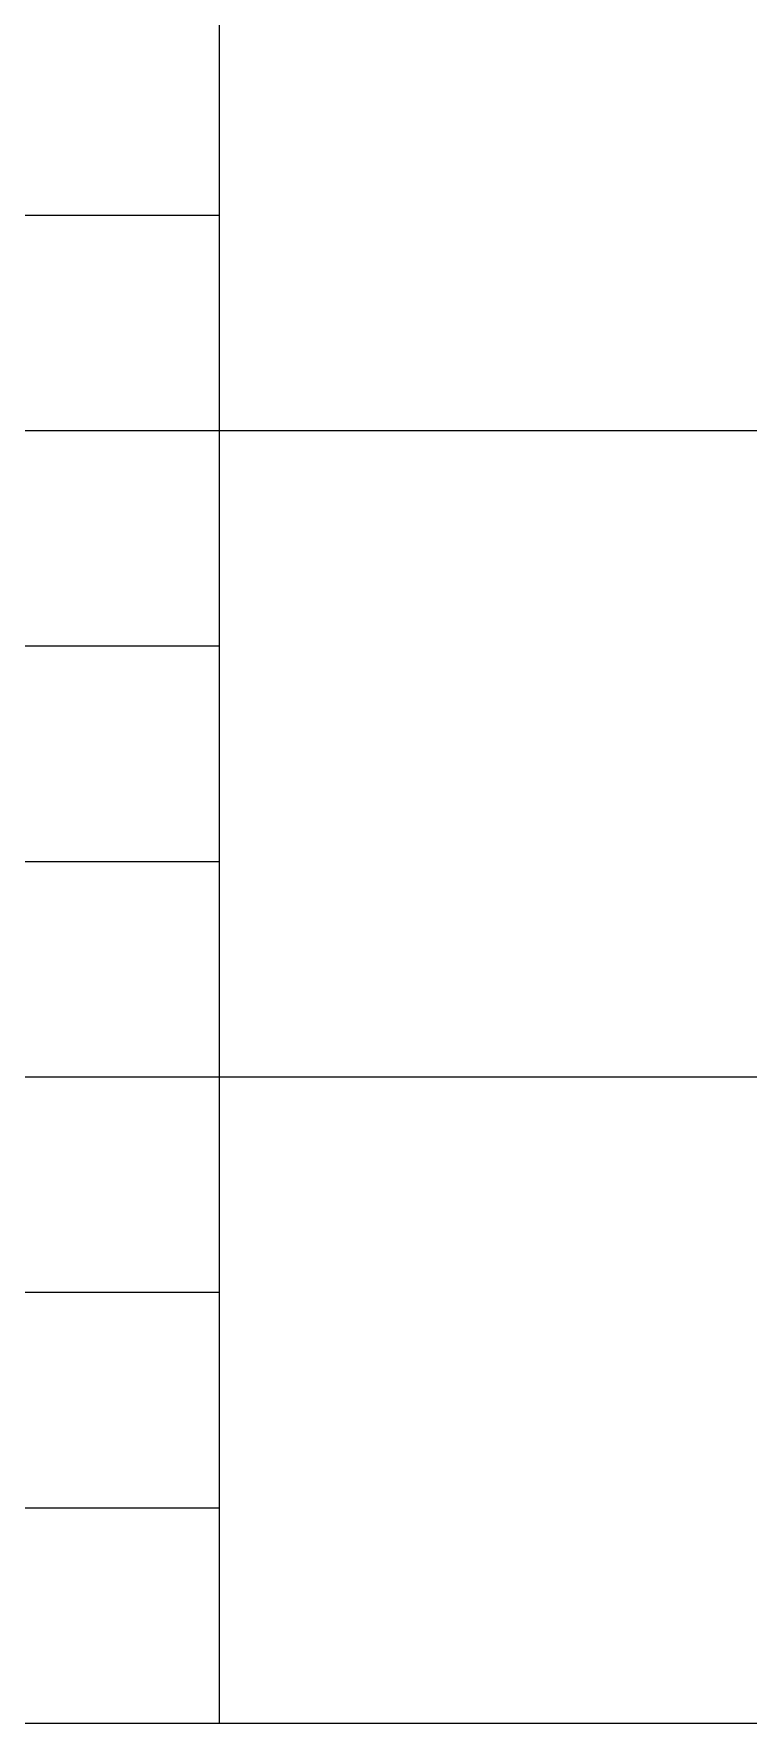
# Model space of a CAD drawing. Header units: metres. Extents: x 0 to 28.5, y 0.5 to 40.3.
# Drawn here: x 16.07 to 17.728, y 0.5 to 4.421 of the extents above; entities that cross this region are included whole.
import ezdxf

# ---------------------------------------------------------------- set-up
doc = ezdxf.new("R2010")
doc.units = ezdxf.units.M
doc.header["$MEASUREMENT"] = 0

msp = doc.modelspace()

# ---------------------------------------------------------------- linework, layer by layer
at = {"color": 7, "linetype": 'Continuous', "lineweight": 13}
for p, q in [((16.5, 6), (16.5, 0.5)), ((10, 4), (16.5, 4)), ((10, 3.5), (16.5, 3.5)), ((16.5, 3.5), (28.5, 3.5)), ((16.5, 2), (28.5, 2)), ((1.5611, 0.5), (28.5, 0.5))]:
    msp.add_line(p, q, dxfattribs=at)
at = {"color": 7, "linetype": 'Continuous', "lineweight": 0}
for p, q in [((10, 3), (16.5, 3)), ((10, 2.5), (16.5, 2.5)), ((10, 2), (16.5, 2)), ((10, 1.5), (16.5, 1.5)), ((10, 1), (16.5, 1))]:
    msp.add_line(p, q, dxfattribs=at)

doc.saveas('drawing.dxf')
